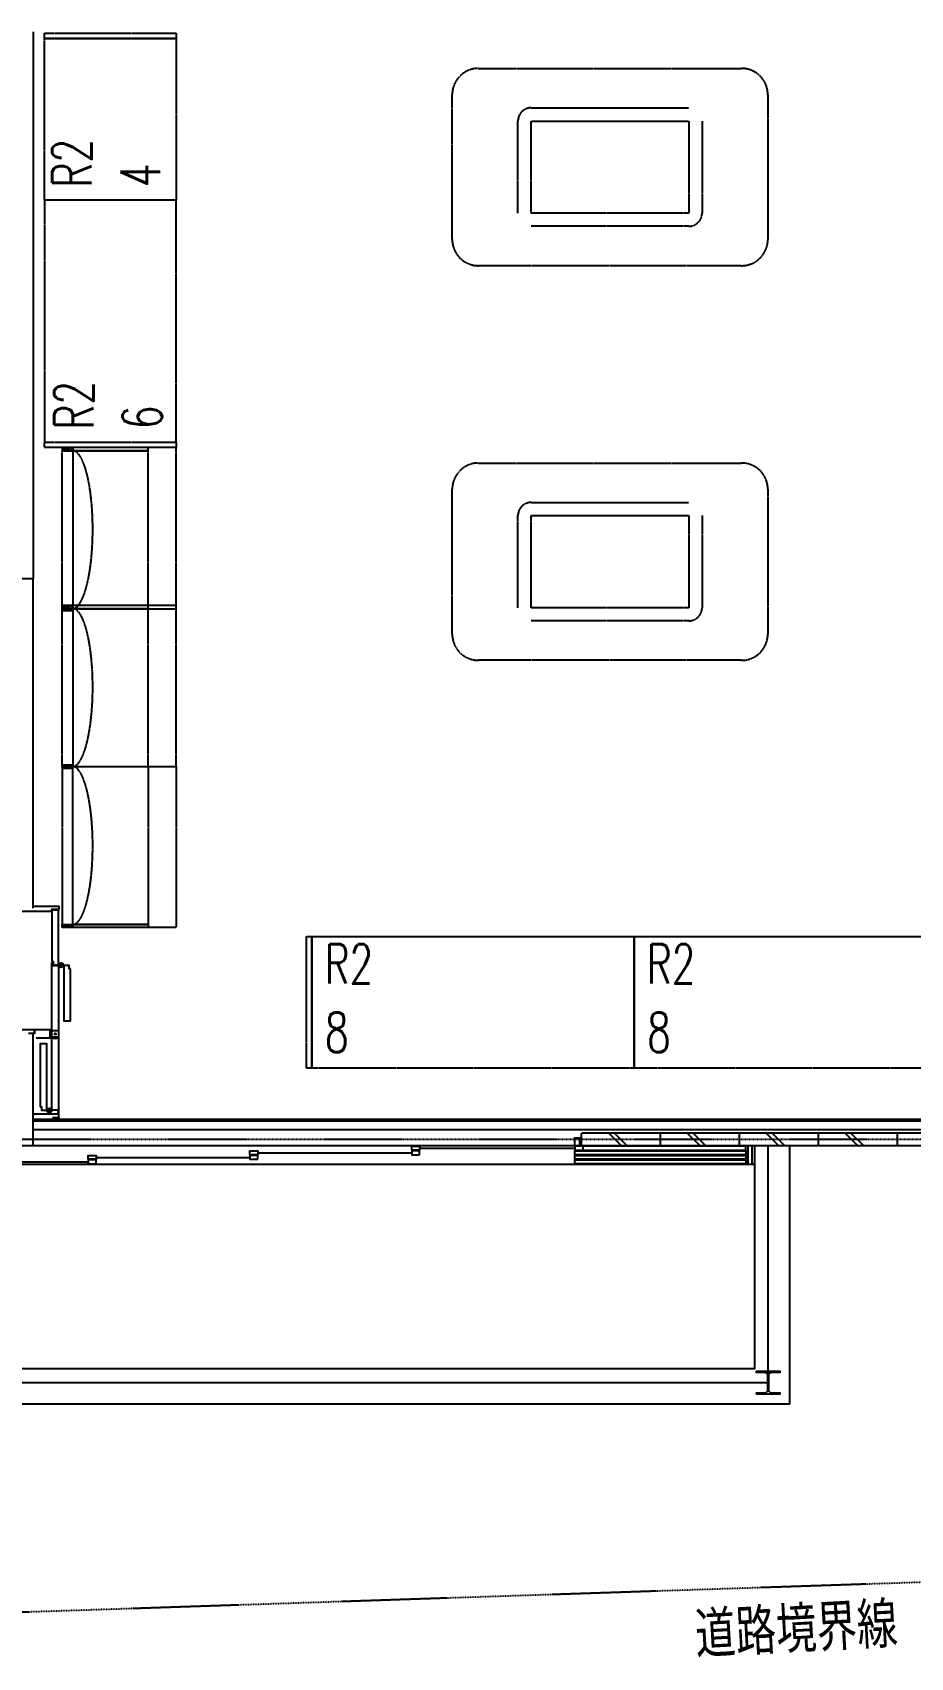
# Model space of a CAD drawing. Header units: millimetres. Extents: x 0 to 181737, y 0 to 59400.
# Drawn here: x 130941 to 137617, y 13635 to 25989 of the extents above; entities that cross this region are included whole.
import ezdxf
from ezdxf.enums import TextEntityAlignment as Align

# ---------------------------------------------------------------- set-up
doc = ezdxf.new("R2010")
doc.units = ezdxf.units.MM
doc.header["$LTSCALE"] = 0.2
for name, pattern in [('CENTER', [50.8, 31.75, -6.35, 6.35, -6.35]), ('HIDDEN', [9.525, 6.35, -3.175]), ('PHANTOM', [63.5, 31.75, -6.35, 6.35, -6.35, 6.35, -6.35])]:
    doc.linetypes.add(name, pattern=pattern)
doc.layers.get('Defpoints').update_dxf_attribs({"color": 5})
for name, color, linetype in [('A_什器', 9, 'HIDDEN'), ('A_境界線', 9, 'PHANTOM'), ('A_建築', 8, 'Continuous')]:
    doc.layers.add(name, color=color, linetype=linetype)
doc.layers.add('A_通芯', color=8, linetype='CENTER', plot=False)
doc.styles.get("Standard").update_dxf_attribs({"font": 'simplex.shx', "width": 0.8, "bigfont": 'extfont2.shx'})

msp = doc.modelspace()

# ---------------------------------------------------------------- linework, layer by layer
at = {"layer": 'A_什器', "lineweight": 25}
for p, q in [((134332.32, 25716.58), (136332.32, 25716.58)), ((134132.32, 24416.58), (134132.32, 25516.58)), ((136532.32, 25516.58), (136532.32, 24416.58)), ((134732.32, 25416.58), (135932.32, 25416.58)), ((134632.32, 24616.58), (134632.32, 25316.58)), ((134732.32, 25316.58), (135932.32, 25316.58)), ((134732.32, 24616.58), (134732.32, 25316.58)), ((135932.32, 25316.58), (135932.32, 24616.58)), ((136032.32, 25316.58), (136032.32, 24616.58)), ((135932.32, 24616.58), (134732.32, 24616.58)), ((135932.32, 24516.58), (134732.32, 24516.58)), ((136332.32, 24216.58), (134332.32, 24216.58)), ((134332.32, 22716.4), (136332.32, 22716.4)), ((134132.32, 21416.4), (134132.32, 22516.4)), ((136532.32, 22516.4), (136532.32, 21416.4)), ((134732.32, 22416.4), (135932.32, 22416.4)), ((134632.32, 21616.4), (134632.32, 22316.4)), ((134732.32, 22316.4), (135932.32, 22316.4)), ((134732.32, 21616.4), (134732.32, 22316.4)), ((135932.32, 22316.4), (135932.32, 21616.4)), ((136032.32, 22316.4), (136032.32, 21616.4)), ((135932.32, 21616.4), (134732.32, 21616.4)), ((135932.32, 21516.4), (134732.32, 21516.4)), ((136332.32, 21216.4), (134332.32, 21216.4))]:
    msp.add_line(p, q, dxfattribs=at)
at = {"layer": 'A_什器'}
for points in [[(131032.8, 25983.86), (132032.8, 25983.86), (132032.8, 25943.86), (131032.8, 25943.86)], [(131032.8, 25943.86), (132032.8, 25943.86), (132032.8, 24713.86), (131032.8, 24713.86)], [(132032.8, 24713.86), (131032.8, 24713.86), (131032.8, 22873.86), (132032.8, 22873.86)], [(131032.8, 22873.86), (132032.8, 22873.86), (132032.8, 22833.86), (131032.8, 22833.86)], [(131821.8, 22808.86), (131821.8, 22833.86), (131167.8, 22833.86), (131167.8, 22808.86)], [(131247.8, 22808.86), (131247.8, 22821.86), (131167.8, 22821.86), (131167.8, 22808.86)], [(131167.8, 21608.86), (131167.8, 22808.86), (131247.8, 22808.86), (131247.8, 21608.86)], [(132032.8, 21608.86), (132032.8, 22833.86), (131247.8, 22833.86), (131247.8, 21608.86)], [(131821.8, 21608.86), (131821.8, 22808.86), (131247.8, 22808.86), (131247.8, 21608.86)], [(131821.8, 21608.86), (131821.8, 21633.86), (131167.8, 21633.86), (131167.8, 21608.86)], [(131247.8, 21608.86), (131247.8, 21621.86), (131167.8, 21621.86), (131167.8, 21608.86)], [(132032.8, 20408.86), (132032.8, 21633.86), (131247.8, 21633.86), (131247.8, 20408.86)], [(131247.8, 21595.86), (131247.8, 21608.86), (131167.8, 21608.86), (131167.8, 21595.86)], [(131167.8, 20408.86), (131167.8, 21608.86), (131247.8, 21608.86), (131247.8, 20408.86)], [(131821.8, 20408.86), (131821.8, 21608.86), (131247.8, 21608.86), (131247.8, 20408.86)], [(131247.8, 20421.86), (131247.8, 20408.86), (131167.8, 20408.86), (131167.8, 20421.86)], [(131247.8, 20395.86), (131247.8, 20408.86), (131167.8, 20408.86), (131167.8, 20395.86)], [(131167.8, 20408.86), (131167.8, 19208.86), (131247.8, 19208.86), (131247.8, 20408.86)], [(131821.8, 20408.86), (131821.8, 19208.86), (131247.8, 19208.86), (131247.8, 20408.86)], [(132032.8, 20408.86), (132032.8, 19183.86), (131247.8, 19183.86), (131247.8, 20408.86)], [(131821.8, 19208.86), (131821.8, 19183.86), (131167.8, 19183.86), (131167.8, 19208.86)], [(131247.8, 19208.86), (131247.8, 19195.86), (131167.8, 19195.86), (131167.8, 19208.86)], [(133024.75, 19116.42), (133064.75, 19116.42), (133064.75, 18116.42), (133024.75, 18116.42)], [(133064.75, 19116.42), (135514.75, 19116.42), (135514.75, 18116.42), (133064.75, 18116.42)], [(135514.75, 19116.42), (137964.75, 19116.42), (137964.75, 18116.42), (135514.75, 18116.42)]]:
    msp.add_lwpolyline(points, close=True, dxfattribs=at)
at = {"layer": 'A_什器', "lineweight": 25}
for centre, radius, start, end in [((134332.32, 25516.58), 200, 90, 180), ((136332.32, 25516.58), 200, 0, 90), ((134732.32, 25316.58), 100, 90, 180), ((135932.32, 24616.58), 100, 270, 0), ((134332.32, 24416.58), 200, 180, 270), ((136332.32, 24416.58), 200, 270, 0), ((134332.32, 22516.4), 200, 90, 180), ((136332.32, 22516.4), 200, 0, 90), ((134732.32, 22316.4), 100, 90, 180), ((135932.32, 21616.4), 100, 270, 0), ((134332.32, 21416.4), 200, 180, 270), ((136332.32, 21416.4), 200, 270, 0)]:
    msp.add_arc(centre, radius, start, end, dxfattribs=at)
at = {"layer": 'A_什器'}
for centre, major_axis, start_param, end_param in [((131246.68, 22208.8), (1.12, 600), 3.15627961, 6.28318536), ((131246.68, 21008.8), (1.12, 600), 3.15627961, 6.28318536), ((131246.68, 19808.92), (1.12, -600), 0.00000006, 3.12690569)]:
    msp.add_ellipse(centre, major_axis=major_axis, ratio=0.254, start_param=start_param, end_param=end_param, dxfattribs=at)
at = {"layer": 'A_境界線'}
msp.add_lwpolyline([(160764.5, 14975.04), (124502.65, 13767.02), (114377.78, 13763.86), (104147.68, 14776.54)], dxfattribs=at)
at = {"layer": 'A_建築'}
for p, q in [((130947.3, 25995), (130947.3, 21837.5)), ((122967.3, 21837.5), (130947.3, 21837.5)), ((130947.3, 19331.23), (130947.3, 21837.5)), ((130947.3, 17525), (130947.3, 18381.23)), ((139754.8, 17725), (130947.3, 17725)), ((131142.3, 17741.62), (131142.3, 17725))]:
    msp.add_line(p, q, dxfattribs=at)
at = {"layer": 'A_建築', "linetype": 'Continuous'}
for p, q in [((131089.3, 18895.54), (131089.3, 18918.94)), ((131092.5, 18918.94), (131092.5, 18895.54)), ((131089.3, 18351.23), (131089.3, 18895.54)), ((131092.5, 18895.54), (131139.3, 18895.54)), ((131139.3, 18895.54), (131139.3, 18351.23)), ((131089.3, 17796.62), (131089.3, 18401.23)), ((131089.3, 18401.23), (131139.3, 18401.23)), ((131139.3, 18351.23), (131089.3, 18351.23)), ((131139.3, 18401.23), (131139.3, 17796.62)), ((131136.1, 17796.62), (131089.3, 17796.62)), ((131136.1, 17773.22), (131136.1, 17796.62)), ((131139.3, 17796.62), (131139.3, 17773.22))]:
    msp.add_line(p, q, dxfattribs=at)
for points in [[(157927.3, 22140), (157927.3, 18052.5), (157562.3, 18052.5), (157562.3, 17712.5), (147962.3, 17712.5), (147962.3, 18052.5), (147467.3, 18052.5), (147467.3, 17712.5), (140262.3, 17712.5), (140262.3, 18052.5), (139767.3, 18052.5), (139767.3, 17712.5), (130947.3, 17712.5)], [(157992.3, 22140), (157992.3, 17987.5), (157627.3, 17987.5), (157627.3, 17647.5), (147897.3, 17647.5), (147897.3, 17987.5), (147532.3, 17987.5), (147532.3, 17647.5), (140197.3, 17647.5), (140197.3, 17987.5), (139832.3, 17987.5), (139832.3, 17647.5), (130947.3, 17647.5)], [(158014.8, 17534.41), (158022.8, 17526.41), (158106.8, 17526.41), (158114.8, 17534.41), (158114.8, 22117), (158106.8, 22125), (158022.8, 22125), (158014.8, 22117), (158014.8, 17525), (135122.8, 17525), (135114.8, 17533), (135114.8, 17617), (135122.8, 17625), (158014.8, 17625)], [(130947.3, 19346.23), (131142.3, 19346.23), (131142.3, 19321.23), (131086.3, 19321.23), (131086.3, 19306.23), (130812.3, 19306.23), (130812.3, 19346.23), (130837.3, 19346.23)], [(130969.3, 18346.23), (131074.3, 18346.23), (131074.3, 18406.23), (130957.3, 18406.23), (130957.3, 18376.23)], [(131092.3, 17741.62), (131142.3, 17741.62), (131142.3, 17766.62), (130947.3, 17766.62)], [(135064.8, 17525), (135064.8, 17585), (135099.8, 17585), (135099.8, 17525), (130099.8, 17525), (130099.8, 17385), (136429.8, 17385)], [(135319.58, 17625), (135419.58, 17525)], [(135363.91, 17625), (135463.91, 17525)], [(135714.8, 17625), (135714.8, 17525)], [(135917.12, 17625), (136017.12, 17525)], [(135961.45, 17625), (136061.45, 17525)], [(136314.8, 17625), (136314.8, 17525)], [(136517.12, 17625), (136617.12, 17525)], [(136561.45, 17625), (136661.45, 17525)], [(136914.8, 17625), (136914.8, 17525)], [(137117.12, 17625), (137217.12, 17525)], [(137161.45, 17625), (137261.45, 17525)], [(137514.8, 17625), (137514.8, 17525)], [(136697.8, 17525), (136697.8, 15562), (127451.8, 15562), (127451.8, 17525)], [(136429.8, 17525), (136429.8, 15830), (127719.8, 15830), (127719.8, 17525)], [(131424.8, 17437.5), (132594.8, 17437.5)], [(132654.8, 17472.5), (133824.8, 17472.5)], [(133884.8, 17507.5), (135064.8, 17507.5)], [(136379.8, 17525), (136379.8, 17385)], [(136409.8, 17525), (136409.8, 17385)], [(130194.8, 17402.5), (131364.8, 17402.5)]]:
    msp.add_lwpolyline(points, dxfattribs=at)
for points in [[(131089.3, 18926.54), (131098.3, 18926.54), (131098.3, 18901.54), (131139.3, 18901.54), (131139.3, 19316.23), (131089.3, 19316.23)], [(131229.3, 18870.54), (131220.3, 18870.54), (131220.3, 18895.54), (131179.3, 18895.54), (131179.3, 18475.46), (131229.3, 18475.46)], [(130999.3, 17821.62), (131008.3, 17821.62), (131008.3, 17796.62), (131049.3, 17796.62), (131049.3, 18301.23), (130999.3, 18301.23)], [(131424.8, 17422.5), (131364.8, 17422.5), (131364.8, 17452.5), (131424.8, 17452.5)], [(132654.8, 17457.5), (132594.8, 17457.5), (132594.8, 17487.5), (132654.8, 17487.5)], [(132654.8, 17422.5), (132654.8, 17452.5), (132594.8, 17452.5), (132594.8, 17422.5)], [(133884.8, 17492.5), (133824.8, 17492.5), (133824.8, 17522.5), (133884.8, 17522.5)], [(133884.8, 17457.5), (133884.8, 17487.5), (133824.8, 17487.5), (133824.8, 17457.5)], [(131424.8, 17387.5), (131424.8, 17417.5), (131364.8, 17417.5), (131364.8, 17387.5)], [(136447.3, 15637.5), (136447.3, 15648.5), (136518.05, 15648.5), (136531.05, 15661.5), (136531.05, 15788.5), (136518.05, 15801.5), (136447.3, 15801.5), (136447.3, 15812.5), (136622.3, 15812.5), (136622.3, 15801.5), (136551.55, 15801.5), (136538.55, 15788.5), (136538.55, 15661.5), (136551.55, 15648.5), (136622.3, 15648.5), (136622.3, 15637.5)]]:
    msp.add_lwpolyline(points, close=True, dxfattribs=at)
at = {"layer": 'A_建築'}
for points in [[(130909.91, 18381.23), (130957.3, 18381.23), (130957.3, 18406.23), (130745.2, 18406.23), (130745.2, 18381.23), (130834.8, 18381.23)], [(131074.3, 18406.23), (131086.3, 18406.23), (131074.3, 18394.23)], [(127614.8, 17525), (127614.8, 15725), (136534.8, 15725), (136534.8, 17525)], [(135124.8, 17522.5), (135124.8, 17492.5), (136364.8, 17492.5), (136364.8, 17522.5), (135124.8, 17522.5), (135064.8, 17522.5), (135064.8, 17492.5), (135124.8, 17492.5)]]:
    msp.add_lwpolyline(points, dxfattribs=at)
for points in [[(136364.8, 17487.5), (136364.8, 17457.5), (135064.8, 17457.5), (135064.8, 17487.5)], [(136364.8, 17452.5), (136364.8, 17422.5), (135064.8, 17422.5), (135064.8, 17452.5)], [(136364.8, 17417.5), (136364.8, 17387.5), (135064.8, 17387.5), (135064.8, 17417.5)]]:
    msp.add_lwpolyline(points, close=True, dxfattribs=at)
at = {"layer": 'A_建築', "linetype": 'Continuous'}
for centre, radius in [((131159.3, 18898.54), 17.5), ((131069.3, 17793.62), 17.5), ((131069.3, 17793.62), 5)]:
    msp.add_circle(centre, radius, dxfattribs=at)
at = {"layer": 'A_建築'}
for centre in [(131159.3, 18898.54), (131114.3, 18376.23)]:
    msp.add_circle(centre, 5, dxfattribs=at)
at = {"layer": 'A_建築', "linetype": 'Continuous'}
for centre, start, end in [((131090.9, 18918.94), 90, 180), ((131090.9, 18918.94), 0, 90), ((131137.7, 17773.22), 180, 270), ((131137.7, 17773.22), 270, 0)]:
    msp.add_arc(centre, 1.6, start, end, dxfattribs=at)
at = {"layer": 'A_建築'}
msp.add_arc((131114.3, 18376.23), 35.36, 135, 315, dxfattribs=at)
at = {"layer": 'A_通芯'}
msp.add_line((106133.21, 17575), (161739.77, 17575), dxfattribs=at)

# ---------------------------------------------------------------- texts
at = {"layer": 'A_境界線', "width": 0.8}
msp.add_text('道路境界線', height=350, rotation=3.12715, dxfattribs=at).set_placement((135979.56, 13805.22), align=Align.MIDDLE_LEFT)
at = {"layer": 'Defpoints', "width": 0.7}
for s, p in [('R2', (131390, 24811.42)), ('4', (131910.66, 24813.54)), ('R2', (131405.99, 22971.42)), ('6', (131926.66, 22973.54))]:
    msp.add_text(s, height=300, rotation=90, dxfattribs=at).set_placement(p)
for s, p in [('R2', (133162.36, 18759.03)), ('R2', (135612.36, 18759.03)), ('8', (133164.48, 18238.37)), ('8', (135614.48, 18238.37))]:
    msp.add_text(s, height=300, dxfattribs=at).set_placement(p)

doc.saveas('drawing.dxf')
